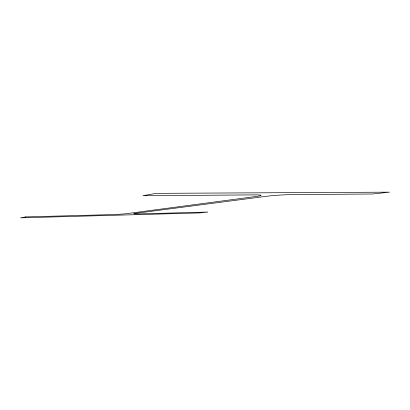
<?xml version="1.0" encoding="UTF-8"?>
<svg xmlns="http://www.w3.org/2000/svg" width="410" height="410" viewBox="0 0 410 410"><rect width="100%" height="100%" fill="white"/><g stroke="black" fill="none" stroke-linecap="round" stroke-linejoin="round"><path stroke-width="0.61" d="M25.656 216.916L20.5 217.848L199.901 212.918L207.87 212.047L140.297 213.851A12.618 0.533 -2.8 0 1 135.085 213.39L266.505 196.282A17.891 1.04 -3.5 0 1 292.243 194.607L372.654 193.997L389.5 192.152L156.107 193.351L142.859 195.744L254.287 194.893A18.568 1.148 -3.4 0 1 256.783 196.375L127.105 213.6A13.094 0.569 -2.7 0 1 109.885 214.666L25.656 216.916"/></g></svg>
